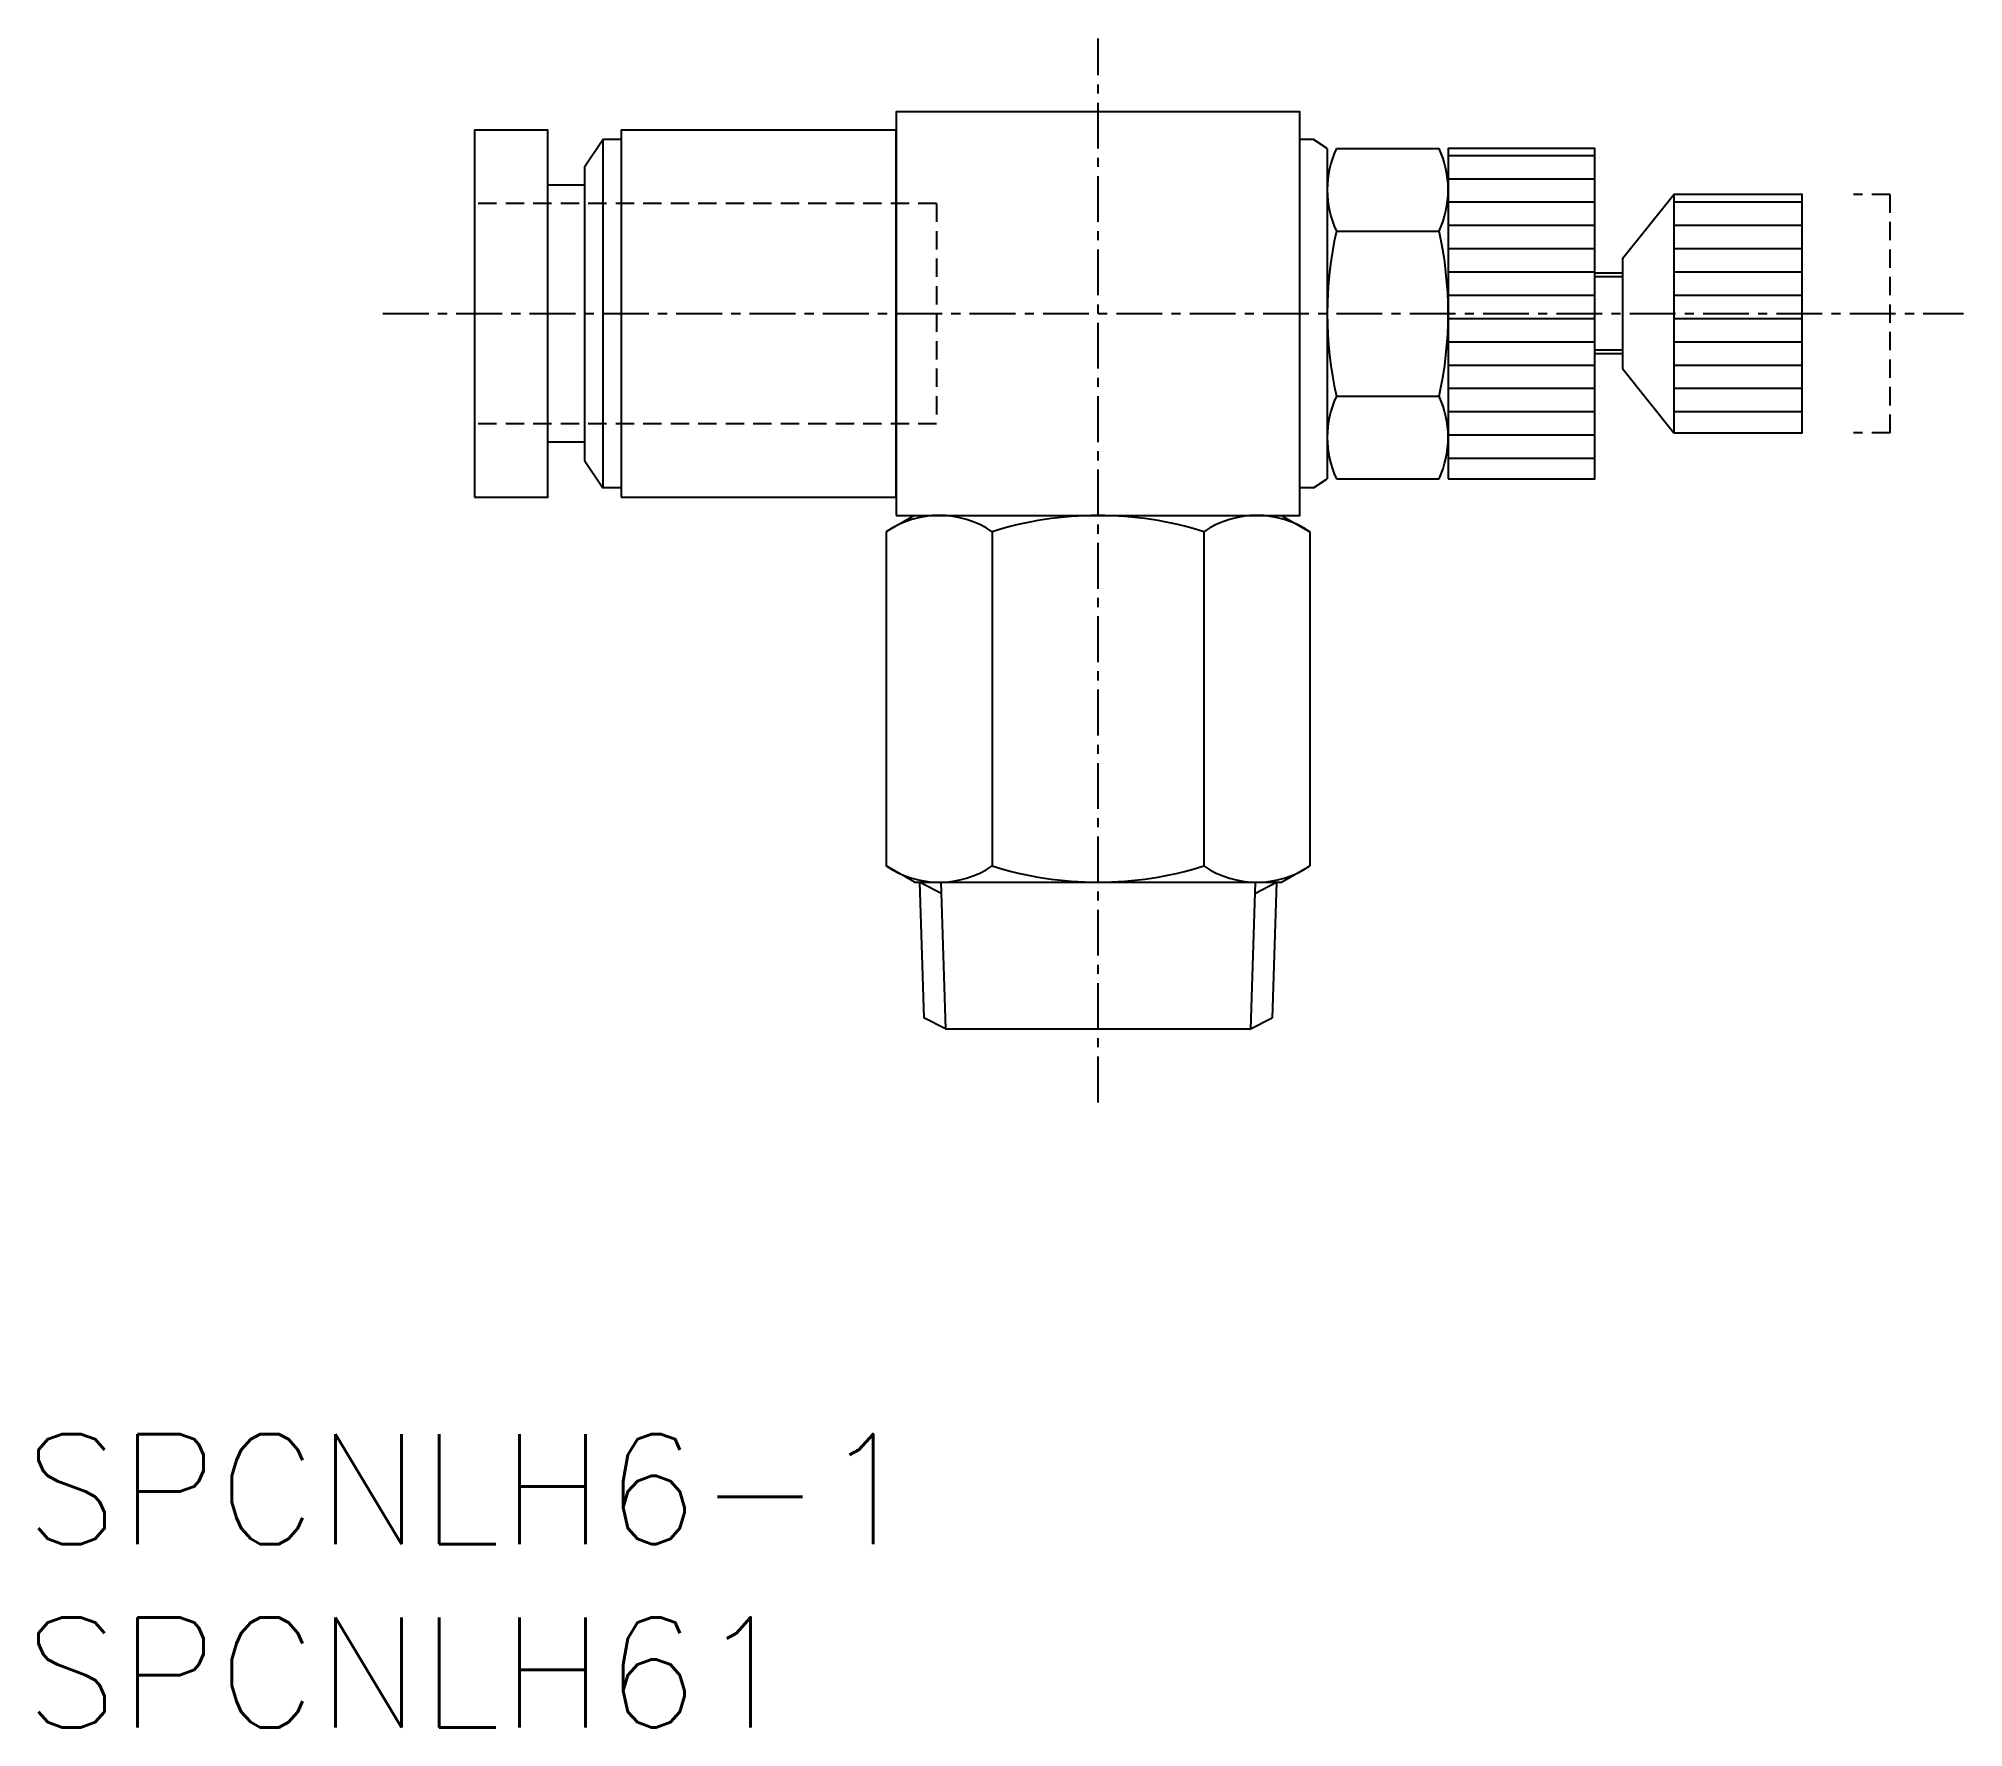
# Model space of a CAD drawing. Extents: x 108.8 to 161.3, y 60.8 to 106.9.
import ezdxf
from ezdxf.enums import TextEntityAlignment as Align

# ---------------------------------------------------------------- set-up
doc = ezdxf.new("R2010")
doc.units = 0
doc.linetypes.add('CENTER', pattern=[2, 1.25, -0.25, 0.25, -0.25])
doc.linetypes.add('DASHED', pattern=[0.75, 0.5, -0.25])
doc.layers.get('0').update_dxf_attribs({"linetype": 'CONTINUOUS'})
doc.layers.add('CENTER', color=1, linetype='CENTER')
doc.styles.get("Standard").update_dxf_attribs({"font": 'txt.shx', "bigfont": 'extfont.shx'})

# ---------------------------------------------------------------- blocks, each defined once
blk = doc.blocks.new('*X1')
at = {"color": 0, "linetype": 'CONTINUOUS'}
for p, q in [((147.262, 103.703), (151.262, 103.703)), ((147.262, 103.068), (151.262, 103.068)), ((147.262, 102.433), (151.262, 102.433)), ((147.262, 101.798), (151.262, 101.798)), ((147.262, 101.163), (151.262, 101.163)), ((147.262, 100.528), (151.262, 100.528)), ((147.262, 99.893), (151.262, 99.893)), ((147.262, 99.258), (151.262, 99.258)), ((147.262, 98.623), (151.262, 98.623)), ((147.262, 97.988), (151.262, 97.988)), ((147.262, 97.353), (151.262, 97.353)), ((147.262, 96.718), (151.262, 96.718)), ((147.262, 96.083), (151.262, 96.083)), ((147.262, 95.448), (151.262, 95.448))]:
    blk.add_line(p, q, dxfattribs=at)
blk = doc.blocks.new('*X2')
at = {"color": 0, "linetype": 'CONTINUOUS'}
for p, q in [((153.412, 102.433), (156.912, 102.433)), ((153.412, 101.798), (156.912, 101.798)), ((153.412, 101.163), (156.912, 101.163)), ((153.412, 100.528), (156.912, 100.528)), ((153.412, 99.893), (156.912, 99.893)), ((153.412, 99.258), (156.912, 99.258)), ((153.412, 98.623), (156.912, 98.623)), ((153.412, 97.988), (156.912, 97.988)), ((153.412, 97.353), (156.912, 97.353)), ((153.412, 96.718), (156.912, 96.718))]:
    blk.add_line(p, q, dxfattribs=at)

msp = doc.modelspace()

# ---------------------------------------------------------------- linework, layer by layer
at = {"color": 7, "linetype": 'CONTINUOUS'}
for p, q in [((123.712, 103.389), (124.212, 104.139)), ((124.212, 104.139), (124.212, 94.639)), ((124.712, 104.139), (124.212, 104.139)), ((143.587, 104.139), (143.212, 104.139)), ((143.962, 103.889), (143.587, 104.139)), ((143.962, 103.889), (143.962, 94.889)), ((144.212, 103.889), (147.012, 103.889)), ((123.712, 102.889), (122.712, 102.889)), ((123.712, 103.389), (123.712, 95.389)), ((152.012, 100.889), (153.412, 102.639)), ((144.212, 101.639), (147.012, 101.639)), ((152.012, 100.889), (152.012, 97.889)), ((152.012, 100.489), (151.262, 100.489)), ((152.012, 100.389), (151.262, 100.389)), ((152.012, 98.389), (151.262, 98.389)), ((152.012, 98.289), (151.262, 98.289)), ((152.012, 97.889), (153.412, 96.139)), ((144.212, 97.139), (147.012, 97.139)), ((123.712, 95.889), (122.712, 95.889)), ((123.712, 95.389), (124.212, 94.639)), ((124.712, 94.639), (124.212, 94.639)), ((143.587, 94.639), (143.212, 94.639)), ((143.587, 94.639), (143.962, 94.889)), ((144.212, 94.889), (147.012, 94.889)), ((132.712, 93.889), (131.938, 93.442)), ((131.938, 93.442), (131.938, 84.335)), ((132.712, 93.889), (142.712, 93.889)), ((134.825, 93.442), (134.825, 84.335)), ((140.598, 93.442), (140.598, 84.335)), ((142.712, 93.889), (143.485, 93.442)), ((143.485, 93.442), (143.485, 84.335)), ((132.712, 83.889), (131.938, 84.335)), ((142.712, 83.889), (143.485, 84.335)), ((132.712, 83.889), (142.712, 83.889)), ((132.847, 83.889), (132.962, 80.196)), ((142.577, 83.889), (142.461, 80.196)), ((133.553, 79.889), (132.962, 80.196)), ((133.553, 79.889), (141.871, 79.889)), ((141.871, 79.889), (142.461, 80.196))]:
    msp.add_line(p, q, dxfattribs=at)
at = {"color": 3, "linetype": 'DASHED'}
for p, q in [((133.312, 102.389), (120.712, 102.389)), ((133.312, 102.389), (133.312, 96.389)), ((159.312, 102.639), (158.312, 102.639)), ((159.312, 96.139), (159.312, 102.639)), ((133.312, 96.389), (120.712, 96.389)), ((159.312, 96.139), (158.312, 96.139))]:
    msp.add_line(p, q, dxfattribs=at)
at = {"color": 3, "linetype": 'CONTINUOUS'}
for p, q in [((133.437, 83.581), (132.847, 83.889)), ((133.428, 83.889), (133.553, 79.889)), ((141.996, 83.889), (141.871, 79.889)), ((141.986, 83.581), (142.577, 83.889))]:
    msp.add_line(p, q, dxfattribs=at)
at = {"color": 7, "linetype": 'CONTINUOUS'}
for points in [[(132.212, 93.889), (143.212, 93.889), (143.212, 104.889), (132.212, 104.889)], [(120.712, 94.389), (122.712, 94.389), (122.712, 104.389), (120.712, 104.389)], [(124.712, 94.389), (132.212, 94.389), (132.212, 104.389), (124.712, 104.389)], [(147.262, 94.889), (151.262, 94.889), (151.262, 103.889), (147.262, 103.889)], [(153.412, 96.139), (156.912, 96.139), (156.912, 102.639), (153.412, 102.639)]]:
    msp.add_lwpolyline(points, close=True, dxfattribs=at)
for centre, radius, start, end in [((146.618, 102.764), 2.656, 154.9424, 205.0576), ((144.605, 102.764), 2.656, 334.9424, 25.0576), ((154.212, 99.389), 10.25, 167.3196, 192.6804), ((137.012, 99.389), 10.25, 347.3196, 12.6804), ((146.618, 96.014), 2.656, 154.9424, 205.0576), ((144.605, 96.014), 2.656, 334.9424, 25.0576), ((133.382, 91.333), 2.556, 55.6157, 124.3843), ((137.712, 84.335), 9.553, 72.412, 107.588), ((142.042, 91.333), 2.556, 55.6157, 124.3843), ((133.382, 86.444), 2.556, 235.6157, 304.3843), ((137.712, 93.442), 9.553, 252.412, 287.588), ((142.042, 86.444), 2.556, 235.6157, 304.3843)]:
    msp.add_arc(centre, radius, start, end, dxfattribs=at)
at = {"layer": 'CENTER', "color": 1, "linetype": 'CENTER'}
for p, q in [((137.712, 77.889), (137.712, 106.889)), ((118.212, 99.389), (161.312, 99.389))]:
    msp.add_line(p, q, dxfattribs=at)

# ---------------------------------------------------------------- block references
at = {"color": 7, "linetype": 'CONTINUOUS'}
for name in ['*X1', '*X2']:
    msp.add_blockref(name, (0, 0), dxfattribs=at)

# ---------------------------------------------------------------- texts
for s, p in [('SPCNLH6-1', (108.436, 67.348)), ('SPCNLH61', (108.436, 62.348))]:
    msp.add_text(s, height=3, dxfattribs=at).set_placement(p, align=Align.MIDDLE_LEFT)

doc.saveas('drawing.dxf')
